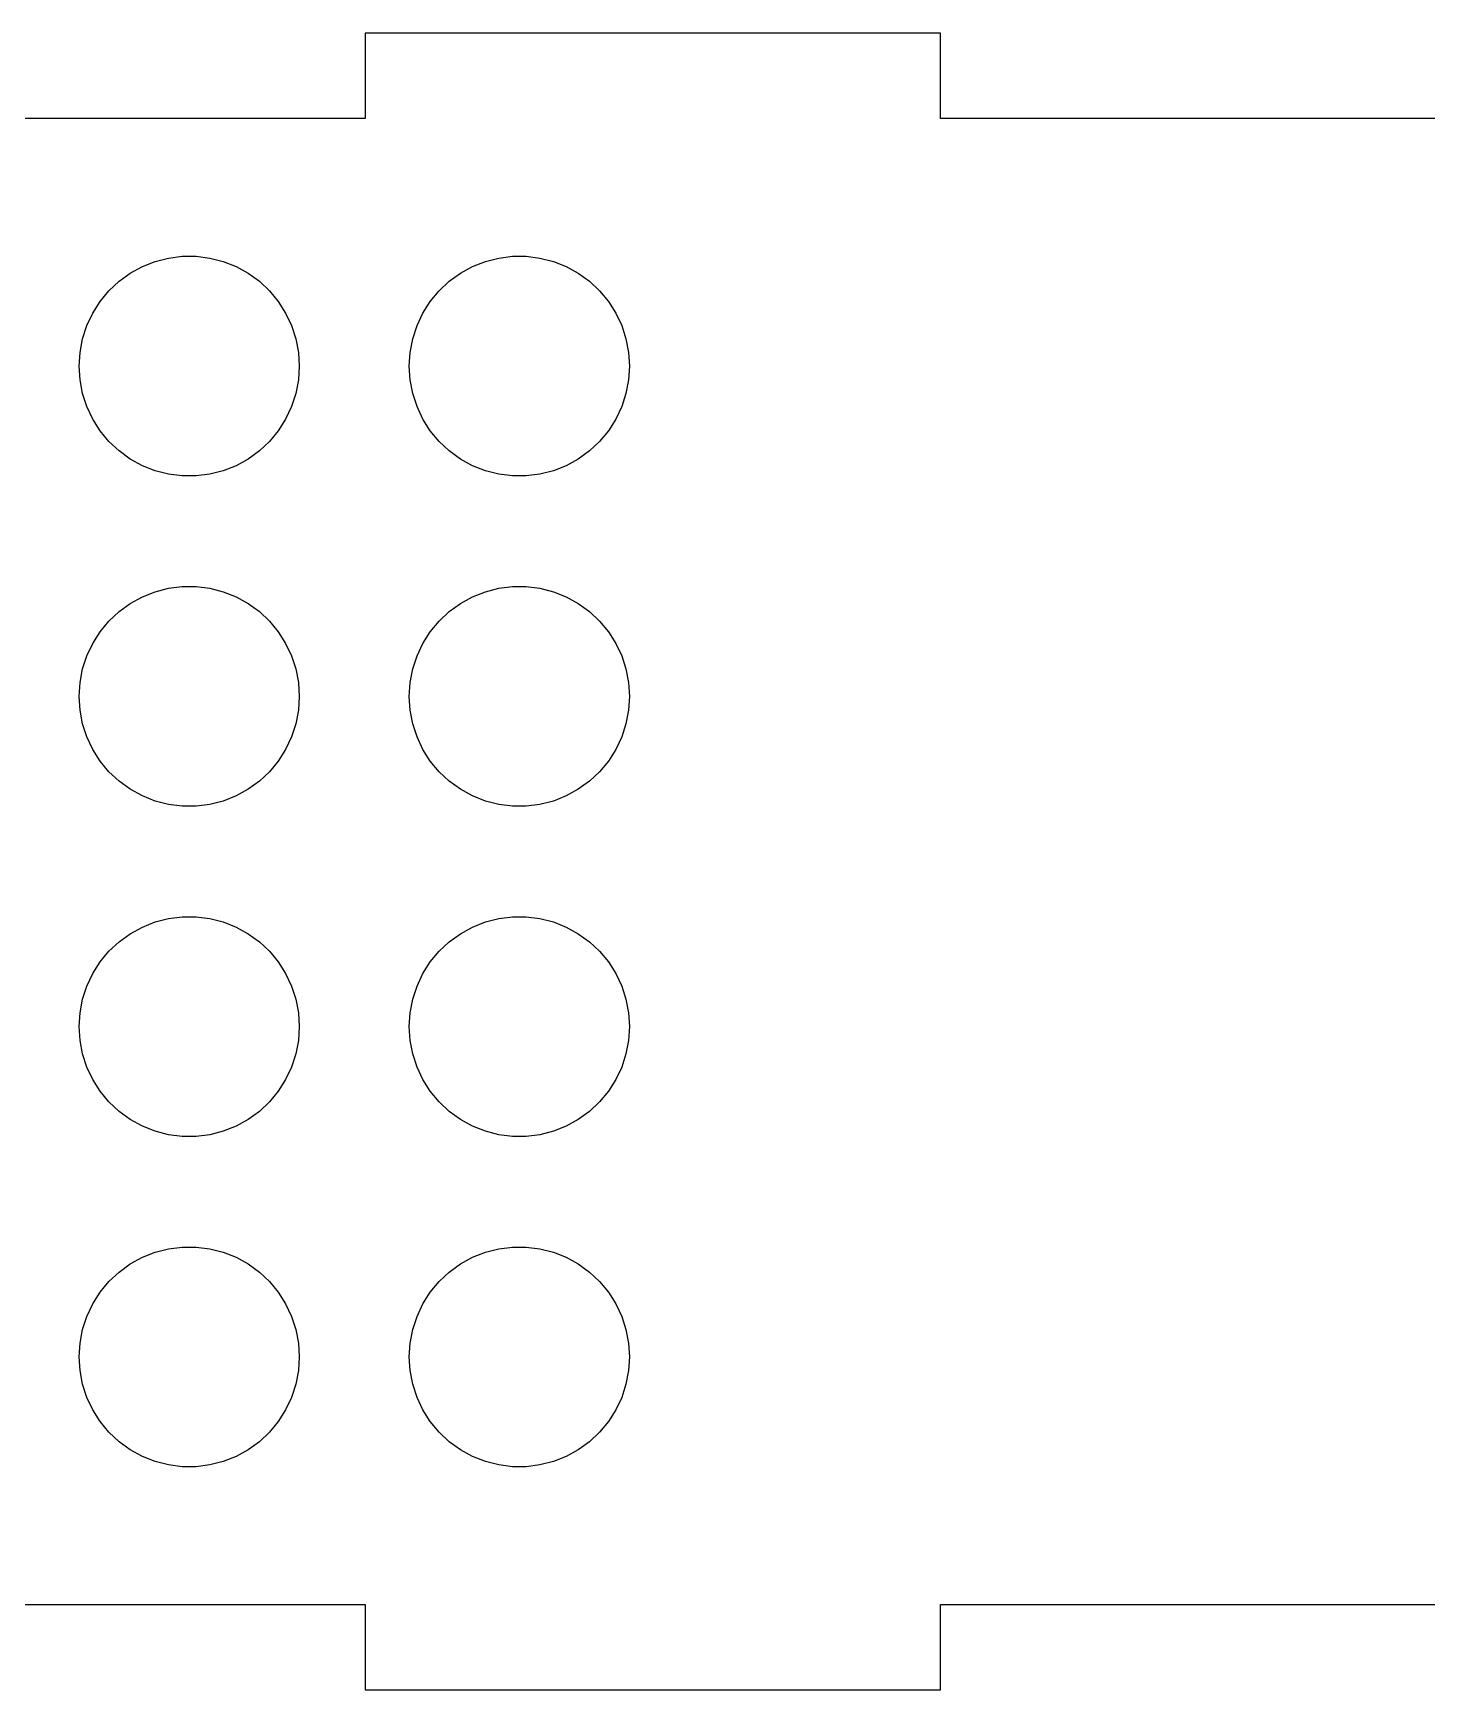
# Model space of a CAD drawing. Header units: metres. Extents: x -100 to 327, y -67 to 314.
# Drawn here: x 65.7 to 116.3, y -67.1 to -6.9 of the extents above; entities that cross this region are included whole.
import ezdxf

# ---------------------------------------------------------------- set-up
doc = ezdxf.new("R2010")
doc.units = ezdxf.units.M

msp = doc.modelspace()

# ---------------------------------------------------------------- linework, layer by layer
for p, q in [((98.6364, -6.90001), (77.7273, -6.90001)), ((77.7273, -6.90001), (77.7273, -10)), ((98.6364, -10), (98.6364, -6.90001)), ((77.7273, -10), (56.8182, -10)), ((119.545, -10), (98.6364, -10)), ((70.5838, -15.0709), (71.0822, -15.0079)), ((71.0822, -15.0079), (71.5845, -15.0079)), ((71.5845, -15.0079), (72.0828, -15.0709)), ((82.5838, -15.0709), (83.0822, -15.0079)), ((83.0822, -15.0079), (83.5845, -15.0079)), ((83.5845, -15.0079), (84.0828, -15.0709)), ((68.7836, -15.918), (69.19, -15.6227)), ((69.19, -15.6227), (69.6302, -15.3807)), ((69.6302, -15.3807), (70.0973, -15.1958)), ((70.0973, -15.1958), (70.5838, -15.0709)), ((72.0828, -15.0709), (72.5694, -15.1958)), ((72.5694, -15.1958), (73.0364, -15.3807)), ((73.0364, -15.3807), (73.4766, -15.6227)), ((73.4766, -15.6227), (73.883, -15.918)), ((80.7836, -15.918), (81.19, -15.6227)), ((81.19, -15.6227), (81.6302, -15.3807)), ((81.6302, -15.3807), (82.0973, -15.1958)), ((82.0973, -15.1958), (82.5838, -15.0709)), ((84.0828, -15.0709), (84.5694, -15.1958)), ((84.5694, -15.1958), (85.0364, -15.3807)), ((85.0364, -15.3807), (85.4766, -15.6227)), ((85.4766, -15.6227), (85.883, -15.918)), ((68.4174, -16.2618), (68.7836, -15.918)), ((73.883, -15.918), (74.2492, -16.2618)), ((80.4174, -16.2618), (80.7836, -15.918)), ((85.883, -15.918), (86.2492, -16.2618)), ((67.8281, -17.073), (68.0973, -16.6489)), ((68.0973, -16.6489), (68.4174, -16.2618)), ((74.2492, -16.2618), (74.5694, -16.6489)), ((74.5694, -16.6489), (74.8385, -17.073)), ((79.8281, -17.073), (80.0973, -16.6489)), ((80.0973, -16.6489), (80.4174, -16.2618)), ((86.2492, -16.2618), (86.5694, -16.6489)), ((86.5694, -16.6489), (86.8385, -17.073)), ((67.6142, -17.5275), (67.8281, -17.073)), ((74.8385, -17.073), (75.0524, -17.5275)), ((79.6142, -17.5275), (79.8281, -17.073)), ((86.8385, -17.073), (87.0524, -17.5275)), ((67.3649, -18.4987), (67.459, -18.0052)), ((67.459, -18.0052), (67.6142, -17.5275)), ((75.0524, -17.5275), (75.2077, -18.0052)), ((75.2077, -18.0052), (75.3018, -18.4987)), ((79.3649, -18.4987), (79.459, -18.0052)), ((79.459, -18.0052), (79.6142, -17.5275)), ((87.0524, -17.5275), (87.2077, -18.0052)), ((87.2077, -18.0052), (87.3018, -18.4987)), ((67.3333, -19), (67.3649, -18.4987)), ((75.3018, -18.4987), (75.3333, -19)), ((79.3333, -19), (79.3649, -18.4987)), ((87.3018, -18.4987), (87.3333, -19)), ((67.3649, -19.5013), (67.3333, -19)), ((75.3333, -19), (75.3018, -19.5013)), ((79.3649, -19.5013), (79.3333, -19)), ((87.3333, -19), (87.3018, -19.5013)), ((67.459, -19.9948), (67.3649, -19.5013)), ((75.3018, -19.5013), (75.2077, -19.9948)), ((79.459, -19.9948), (79.3649, -19.5013)), ((87.3018, -19.5013), (87.2077, -19.9948)), ((67.6142, -20.4725), (67.459, -19.9948)), ((75.2077, -19.9948), (75.0524, -20.4725)), ((79.6142, -20.4725), (79.459, -19.9948)), ((87.2077, -19.9948), (87.0524, -20.4725)), ((67.8281, -20.927), (67.6142, -20.4725)), ((68.0973, -21.3512), (67.8281, -20.927)), ((74.8385, -20.927), (74.5694, -21.3512)), ((75.0524, -20.4725), (74.8385, -20.927)), ((79.8281, -20.927), (79.6142, -20.4725)), ((80.0973, -21.3512), (79.8281, -20.927)), ((86.8385, -20.927), (86.5694, -21.3512)), ((87.0524, -20.4725), (86.8385, -20.927)), ((68.4174, -21.7382), (68.0973, -21.3512)), ((74.5694, -21.3512), (74.2492, -21.7382)), ((80.4174, -21.7382), (80.0973, -21.3512)), ((86.5694, -21.3512), (86.2492, -21.7382)), ((68.7836, -22.0821), (68.4174, -21.7382)), ((69.19, -22.3773), (68.7836, -22.0821)), ((73.883, -22.0821), (73.4766, -22.3773)), ((74.2492, -21.7382), (73.883, -22.0821)), ((80.7836, -22.0821), (80.4174, -21.7382)), ((81.19, -22.3773), (80.7836, -22.0821)), ((85.883, -22.0821), (85.4766, -22.3773)), ((86.2492, -21.7382), (85.883, -22.0821)), ((69.6302, -22.6193), (69.19, -22.3773)), ((70.0973, -22.8042), (69.6302, -22.6193)), ((70.5838, -22.9292), (70.0973, -22.8042)), ((72.5694, -22.8042), (72.0828, -22.9292)), ((73.0364, -22.6193), (72.5694, -22.8042)), ((73.4766, -22.3773), (73.0364, -22.6193)), ((81.6302, -22.6193), (81.19, -22.3773)), ((82.0973, -22.8042), (81.6302, -22.6193)), ((82.5838, -22.9292), (82.0973, -22.8042)), ((84.5694, -22.8042), (84.0828, -22.9292)), ((85.0364, -22.6193), (84.5694, -22.8042)), ((85.4766, -22.3773), (85.0364, -22.6193)), ((71.0822, -22.9921), (70.5838, -22.9292)), ((71.5845, -22.9921), (71.0822, -22.9921)), ((72.0828, -22.9292), (71.5845, -22.9921)), ((83.0822, -22.9921), (82.5838, -22.9292)), ((83.5845, -22.9921), (83.0822, -22.9921)), ((84.0828, -22.9292), (83.5845, -22.9921)), ((70.0973, -27.1958), (70.5838, -27.0709)), ((70.5838, -27.0709), (71.0822, -27.0079)), ((71.0822, -27.0079), (71.5845, -27.0079)), ((71.5845, -27.0079), (72.0828, -27.0709)), ((72.0828, -27.0709), (72.5694, -27.1958)), ((82.0973, -27.1958), (82.5838, -27.0709)), ((82.5838, -27.0709), (83.0822, -27.0079)), ((83.0822, -27.0079), (83.5845, -27.0079)), ((83.5845, -27.0079), (84.0828, -27.0709)), ((84.0828, -27.0709), (84.5694, -27.1958)), ((68.7836, -27.918), (69.19, -27.6227)), ((69.19, -27.6227), (69.6302, -27.3807)), ((69.6302, -27.3807), (70.0973, -27.1958)), ((72.5694, -27.1958), (73.0364, -27.3807)), ((73.0364, -27.3807), (73.4766, -27.6227)), ((73.4766, -27.6227), (73.883, -27.918)), ((80.7836, -27.918), (81.19, -27.6227)), ((81.19, -27.6227), (81.6302, -27.3807)), ((81.6302, -27.3807), (82.0973, -27.1958)), ((84.5694, -27.1958), (85.0364, -27.3807)), ((85.0364, -27.3807), (85.4766, -27.6227)), ((85.4766, -27.6227), (85.883, -27.918)), ((68.0973, -28.6489), (68.4174, -28.2618)), ((68.4174, -28.2618), (68.7836, -27.918)), ((73.883, -27.918), (74.2492, -28.2618)), ((74.2492, -28.2618), (74.5694, -28.6489)), ((80.0973, -28.6489), (80.4174, -28.2618)), ((80.4174, -28.2618), (80.7836, -27.918)), ((85.883, -27.918), (86.2492, -28.2618)), ((86.2492, -28.2618), (86.5694, -28.6489)), ((67.8281, -29.073), (68.0973, -28.6489)), ((74.5694, -28.6489), (74.8385, -29.073)), ((79.8281, -29.073), (80.0973, -28.6489)), ((86.5694, -28.6489), (86.8385, -29.073)), ((67.6142, -29.5275), (67.8281, -29.073)), ((74.8385, -29.073), (75.0524, -29.5275)), ((79.6142, -29.5275), (79.8281, -29.073)), ((86.8385, -29.073), (87.0524, -29.5275)), ((67.3649, -30.4987), (67.459, -30.0052)), ((67.459, -30.0052), (67.6142, -29.5275)), ((75.0524, -29.5275), (75.2077, -30.0052)), ((75.2077, -30.0052), (75.3018, -30.4987)), ((79.3649, -30.4987), (79.459, -30.0052)), ((79.459, -30.0052), (79.6142, -29.5275)), ((87.0524, -29.5275), (87.2077, -30.0052)), ((87.2077, -30.0052), (87.3018, -30.4987)), ((67.3333, -31), (67.3649, -30.4987)), ((75.3018, -30.4987), (75.3333, -31)), ((79.3333, -31), (79.3649, -30.4987)), ((87.3018, -30.4987), (87.3333, -31)), ((67.3649, -31.5013), (67.3333, -31)), ((75.3333, -31), (75.3018, -31.5013)), ((79.3649, -31.5013), (79.3333, -31)), ((87.3333, -31), (87.3018, -31.5013)), ((67.459, -31.9948), (67.3649, -31.5013)), ((75.3018, -31.5013), (75.2077, -31.9948)), ((79.459, -31.9948), (79.3649, -31.5013)), ((87.3018, -31.5013), (87.2077, -31.9948)), ((67.6142, -32.4725), (67.459, -31.9948)), ((67.8281, -32.927), (67.6142, -32.4725)), ((75.0524, -32.4725), (74.8385, -32.927)), ((75.2077, -31.9948), (75.0524, -32.4725)), ((79.6142, -32.4725), (79.459, -31.9948)), ((79.8281, -32.927), (79.6142, -32.4725)), ((87.0524, -32.4725), (86.8385, -32.927)), ((87.2077, -31.9948), (87.0524, -32.4725)), ((68.0973, -33.3512), (67.8281, -32.927)), ((74.8385, -32.927), (74.5694, -33.3512)), ((80.0973, -33.3512), (79.8281, -32.927)), ((86.8385, -32.927), (86.5694, -33.3512)), ((68.4174, -33.7382), (68.0973, -33.3512)), ((74.5694, -33.3512), (74.2492, -33.7382)), ((80.4174, -33.7382), (80.0973, -33.3512)), ((86.5694, -33.3512), (86.2492, -33.7382)), ((68.7836, -34.0821), (68.4174, -33.7382)), ((69.19, -34.3773), (68.7836, -34.0821)), ((73.883, -34.0821), (73.4766, -34.3773)), ((74.2492, -33.7382), (73.883, -34.0821)), ((80.7836, -34.0821), (80.4174, -33.7382)), ((81.19, -34.3773), (80.7836, -34.0821)), ((85.883, -34.0821), (85.4766, -34.3773)), ((86.2492, -33.7382), (85.883, -34.0821)), ((69.6302, -34.6193), (69.19, -34.3773)), ((70.0973, -34.8042), (69.6302, -34.6193)), ((70.5838, -34.9292), (70.0973, -34.8042)), ((72.5694, -34.8042), (72.0828, -34.9292)), ((73.0364, -34.6193), (72.5694, -34.8042)), ((73.4766, -34.3773), (73.0364, -34.6193)), ((81.6302, -34.6193), (81.19, -34.3773)), ((82.0973, -34.8042), (81.6302, -34.6193)), ((82.5838, -34.9292), (82.0973, -34.8042)), ((84.5694, -34.8042), (84.0828, -34.9292)), ((85.0364, -34.6193), (84.5694, -34.8042)), ((85.4766, -34.3773), (85.0364, -34.6193)), ((71.0822, -34.9921), (70.5838, -34.9292)), ((71.5845, -34.9921), (71.0822, -34.9921)), ((72.0828, -34.9292), (71.5845, -34.9921)), ((83.0822, -34.9921), (82.5838, -34.9292)), ((83.5845, -34.9921), (83.0822, -34.9921)), ((84.0828, -34.9292), (83.5845, -34.9921)), ((70.0973, -39.1958), (70.5838, -39.0709)), ((70.5838, -39.0709), (71.0822, -39.0079)), ((71.0822, -39.0079), (71.5845, -39.0079)), ((71.5845, -39.0079), (72.0828, -39.0709)), ((72.0828, -39.0709), (72.5694, -39.1958)), ((82.0973, -39.1958), (82.5838, -39.0709)), ((82.5838, -39.0709), (83.0822, -39.0079)), ((83.0822, -39.0079), (83.5845, -39.0079)), ((83.5845, -39.0079), (84.0828, -39.0709)), ((84.0828, -39.0709), (84.5694, -39.1958)), ((68.7836, -39.918), (69.19, -39.6227)), ((69.19, -39.6227), (69.6302, -39.3807)), ((69.6302, -39.3807), (70.0973, -39.1958)), ((72.5694, -39.1958), (73.0364, -39.3807)), ((73.0364, -39.3807), (73.4766, -39.6227)), ((73.4766, -39.6227), (73.883, -39.918)), ((80.7836, -39.918), (81.19, -39.6227)), ((81.19, -39.6227), (81.6302, -39.3807)), ((81.6302, -39.3807), (82.0973, -39.1958)), ((84.5694, -39.1958), (85.0364, -39.3807)), ((85.0364, -39.3807), (85.4766, -39.6227)), ((85.4766, -39.6227), (85.883, -39.918)), ((68.0973, -40.6489), (68.4174, -40.2618)), ((68.4174, -40.2618), (68.7836, -39.918)), ((73.883, -39.918), (74.2492, -40.2618)), ((74.2492, -40.2618), (74.5694, -40.6489)), ((80.0973, -40.6489), (80.4174, -40.2618)), ((80.4174, -40.2618), (80.7836, -39.918)), ((85.883, -39.918), (86.2492, -40.2618)), ((86.2492, -40.2618), (86.5694, -40.6489)), ((67.8281, -41.073), (68.0973, -40.6489)), ((74.5694, -40.6489), (74.8385, -41.073)), ((79.8281, -41.073), (80.0973, -40.6489)), ((86.5694, -40.6489), (86.8385, -41.073)), ((67.459, -42.0052), (67.6142, -41.5275)), ((67.6142, -41.5275), (67.8281, -41.073)), ((74.8385, -41.073), (75.0524, -41.5275)), ((75.0524, -41.5275), (75.2077, -42.0052)), ((79.459, -42.0052), (79.6142, -41.5275)), ((79.6142, -41.5275), (79.8281, -41.073)), ((86.8385, -41.073), (87.0524, -41.5275)), ((87.0524, -41.5275), (87.2077, -42.0052)), ((67.3649, -42.4987), (67.459, -42.0052)), ((75.2077, -42.0052), (75.3018, -42.4987)), ((79.3649, -42.4987), (79.459, -42.0052)), ((87.2077, -42.0052), (87.3018, -42.4987)), ((67.3333, -43), (67.3649, -42.4987)), ((75.3018, -42.4987), (75.3333, -43)), ((79.3333, -43), (79.3649, -42.4987)), ((87.3018, -42.4987), (87.3333, -43)), ((67.3649, -43.5013), (67.3333, -43)), ((75.3333, -43), (75.3018, -43.5013)), ((79.3649, -43.5013), (79.3333, -43)), ((87.3333, -43), (87.3018, -43.5013)), ((67.459, -43.9948), (67.3649, -43.5013)), ((75.3018, -43.5013), (75.2077, -43.9948)), ((79.459, -43.9948), (79.3649, -43.5013)), ((87.3018, -43.5013), (87.2077, -43.9948)), ((67.6142, -44.4725), (67.459, -43.9948)), ((67.8281, -44.927), (67.6142, -44.4725)), ((75.0524, -44.4725), (74.8385, -44.927)), ((75.2077, -43.9948), (75.0524, -44.4725)), ((79.6142, -44.4725), (79.459, -43.9948)), ((79.8281, -44.927), (79.6142, -44.4725)), ((87.0524, -44.4725), (86.8385, -44.927)), ((87.2077, -43.9948), (87.0524, -44.4725)), ((68.0973, -45.3512), (67.8281, -44.927)), ((74.8385, -44.927), (74.5694, -45.3512)), ((80.0973, -45.3512), (79.8281, -44.927)), ((86.8385, -44.927), (86.5694, -45.3512)), ((68.4174, -45.7382), (68.0973, -45.3512)), ((68.7836, -46.0821), (68.4174, -45.7382)), ((74.2492, -45.7382), (73.883, -46.0821)), ((74.5694, -45.3512), (74.2492, -45.7382)), ((80.4174, -45.7382), (80.0973, -45.3512)), ((80.7836, -46.0821), (80.4174, -45.7382)), ((86.2492, -45.7382), (85.883, -46.0821)), ((86.5694, -45.3512), (86.2492, -45.7382)), ((69.19, -46.3773), (68.7836, -46.0821)), ((73.883, -46.0821), (73.4766, -46.3773)), ((81.19, -46.3773), (80.7836, -46.0821)), ((85.883, -46.0821), (85.4766, -46.3773)), ((69.6302, -46.6193), (69.19, -46.3773)), ((70.0973, -46.8042), (69.6302, -46.6193)), ((70.5838, -46.9292), (70.0973, -46.8042)), ((71.0822, -46.9921), (70.5838, -46.9292)), ((72.0828, -46.9292), (71.5845, -46.9921)), ((72.5694, -46.8042), (72.0828, -46.9292)), ((73.0364, -46.6193), (72.5694, -46.8042)), ((73.4766, -46.3773), (73.0364, -46.6193)), ((81.6302, -46.6193), (81.19, -46.3773)), ((82.0973, -46.8042), (81.6302, -46.6193)), ((82.5838, -46.9292), (82.0973, -46.8042)), ((83.0822, -46.9921), (82.5838, -46.9292)), ((84.0828, -46.9292), (83.5845, -46.9921)), ((84.5694, -46.8042), (84.0828, -46.9292)), ((85.0364, -46.6193), (84.5694, -46.8042)), ((85.4766, -46.3773), (85.0364, -46.6193)), ((71.5845, -46.9921), (71.0822, -46.9921)), ((83.5845, -46.9921), (83.0822, -46.9921)), ((70.0973, -51.1958), (70.5838, -51.0709)), ((70.5838, -51.0709), (71.0822, -51.0079)), ((71.0822, -51.0079), (71.5845, -51.0079)), ((71.5845, -51.0079), (72.0828, -51.0709)), ((72.0828, -51.0709), (72.5694, -51.1958)), ((82.0973, -51.1958), (82.5838, -51.0709)), ((82.5838, -51.0709), (83.0822, -51.0079)), ((83.0822, -51.0079), (83.5845, -51.0079)), ((83.5845, -51.0079), (84.0828, -51.0709)), ((84.0828, -51.0709), (84.5694, -51.1958)), ((68.7836, -51.918), (69.19, -51.6227)), ((69.19, -51.6227), (69.6302, -51.3807)), ((69.6302, -51.3807), (70.0973, -51.1958)), ((72.5694, -51.1958), (73.0364, -51.3807)), ((73.0364, -51.3807), (73.4766, -51.6227)), ((73.4766, -51.6227), (73.883, -51.918)), ((80.7836, -51.918), (81.19, -51.6227)), ((81.19, -51.6227), (81.6302, -51.3807)), ((81.6302, -51.3807), (82.0973, -51.1958)), ((84.5694, -51.1958), (85.0364, -51.3807)), ((85.0364, -51.3807), (85.4766, -51.6227)), ((85.4766, -51.6227), (85.883, -51.918)), ((68.0973, -52.6489), (68.4174, -52.2618)), ((68.4174, -52.2618), (68.7836, -51.918)), ((73.883, -51.918), (74.2492, -52.2618)), ((74.2492, -52.2618), (74.5694, -52.6489)), ((80.0973, -52.6489), (80.4174, -52.2618)), ((80.4174, -52.2618), (80.7836, -51.918)), ((85.883, -51.918), (86.2492, -52.2618)), ((86.2492, -52.2618), (86.5694, -52.6489)), ((67.8281, -53.073), (68.0973, -52.6489)), ((74.5694, -52.6489), (74.8385, -53.073)), ((79.8281, -53.073), (80.0973, -52.6489)), ((86.5694, -52.6489), (86.8385, -53.073)), ((67.459, -54.0052), (67.6142, -53.5275)), ((67.6142, -53.5275), (67.8281, -53.073)), ((74.8385, -53.073), (75.0524, -53.5275)), ((75.0524, -53.5275), (75.2077, -54.0052)), ((79.459, -54.0052), (79.6142, -53.5275)), ((79.6142, -53.5275), (79.8281, -53.073)), ((86.8385, -53.073), (87.0524, -53.5275)), ((87.0524, -53.5275), (87.2077, -54.0052)), ((67.3649, -54.4987), (67.459, -54.0052)), ((75.2077, -54.0052), (75.3018, -54.4987)), ((79.3649, -54.4987), (79.459, -54.0052)), ((87.2077, -54.0052), (87.3018, -54.4987)), ((67.3333, -55), (67.3649, -54.4987)), ((75.3018, -54.4987), (75.3333, -55)), ((79.3333, -55), (79.3649, -54.4987)), ((87.3018, -54.4987), (87.3333, -55)), ((67.3649, -55.5013), (67.3333, -55)), ((75.3333, -55), (75.3018, -55.5013)), ((79.3649, -55.5013), (79.3333, -55)), ((87.3333, -55), (87.3018, -55.5013)), ((67.459, -55.9948), (67.3649, -55.5013)), ((75.3018, -55.5013), (75.2077, -55.9948)), ((79.459, -55.9948), (79.3649, -55.5013)), ((87.3018, -55.5013), (87.2077, -55.9948)), ((67.6142, -56.4725), (67.459, -55.9948)), ((67.8281, -56.927), (67.6142, -56.4725)), ((75.0524, -56.4725), (74.8385, -56.927)), ((75.2077, -55.9948), (75.0524, -56.4725)), ((79.6142, -56.4725), (79.459, -55.9948)), ((79.8281, -56.927), (79.6142, -56.4725)), ((87.0524, -56.4725), (86.8385, -56.927)), ((87.2077, -55.9948), (87.0524, -56.4725)), ((68.0973, -57.3511), (67.8281, -56.927)), ((74.8385, -56.927), (74.5694, -57.3511)), ((80.0973, -57.3511), (79.8281, -56.927)), ((86.8385, -56.927), (86.5694, -57.3511)), ((68.4174, -57.7382), (68.0973, -57.3511)), ((68.7836, -58.082), (68.4174, -57.7382)), ((74.2492, -57.7382), (73.883, -58.082)), ((74.5694, -57.3511), (74.2492, -57.7382)), ((80.4174, -57.7382), (80.0973, -57.3511)), ((80.7836, -58.082), (80.4174, -57.7382)), ((86.2492, -57.7382), (85.883, -58.082)), ((86.5694, -57.3511), (86.2492, -57.7382)), ((69.19, -58.3773), (68.7836, -58.082)), ((69.6302, -58.6193), (69.19, -58.3773)), ((73.4766, -58.3773), (73.0364, -58.6193)), ((73.883, -58.082), (73.4766, -58.3773)), ((81.19, -58.3773), (80.7836, -58.082)), ((81.6302, -58.6193), (81.19, -58.3773)), ((85.4766, -58.3773), (85.0364, -58.6193)), ((85.883, -58.082), (85.4766, -58.3773)), ((70.0973, -58.8042), (69.6302, -58.6193)), ((70.5838, -58.9291), (70.0973, -58.8042)), ((71.0822, -58.9921), (70.5838, -58.9291)), ((71.5845, -58.9921), (71.0822, -58.9921)), ((72.0828, -58.9291), (71.5845, -58.9921)), ((72.5694, -58.8042), (72.0828, -58.9291)), ((73.0364, -58.6193), (72.5694, -58.8042)), ((82.0973, -58.8042), (81.6302, -58.6193)), ((82.5838, -58.9291), (82.0973, -58.8042)), ((83.0822, -58.9921), (82.5838, -58.9291)), ((83.5845, -58.9921), (83.0822, -58.9921)), ((84.0828, -58.9291), (83.5845, -58.9921)), ((84.5694, -58.8042), (84.0828, -58.9291)), ((85.0364, -58.6193), (84.5694, -58.8042)), ((56.8182, -64), (77.7273, -64)), ((77.7273, -64), (77.7273, -67.1)), ((98.6364, -67.1), (98.6364, -64)), ((98.6364, -64), (119.545, -64)), ((77.7273, -67.1), (98.6364, -67.1))]:
    msp.add_line(p, q)

doc.saveas('drawing.dxf')
